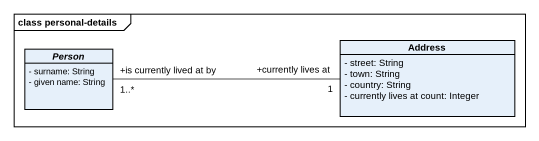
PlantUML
@startuml
mainframe class personal-details
hide circle
hide empty members
skinparam classAttributeIconSize 0
abstract class "Person" as Person_ {
  - surname: String
  - given name: String
}
class Address {
  - street: String
  - town: String
  - country: String
  - currently lives at count: Integer
}
Person_ "+is currently lived at by\n1..*" -right- "+currently lives at\n1" Address
@enduml
